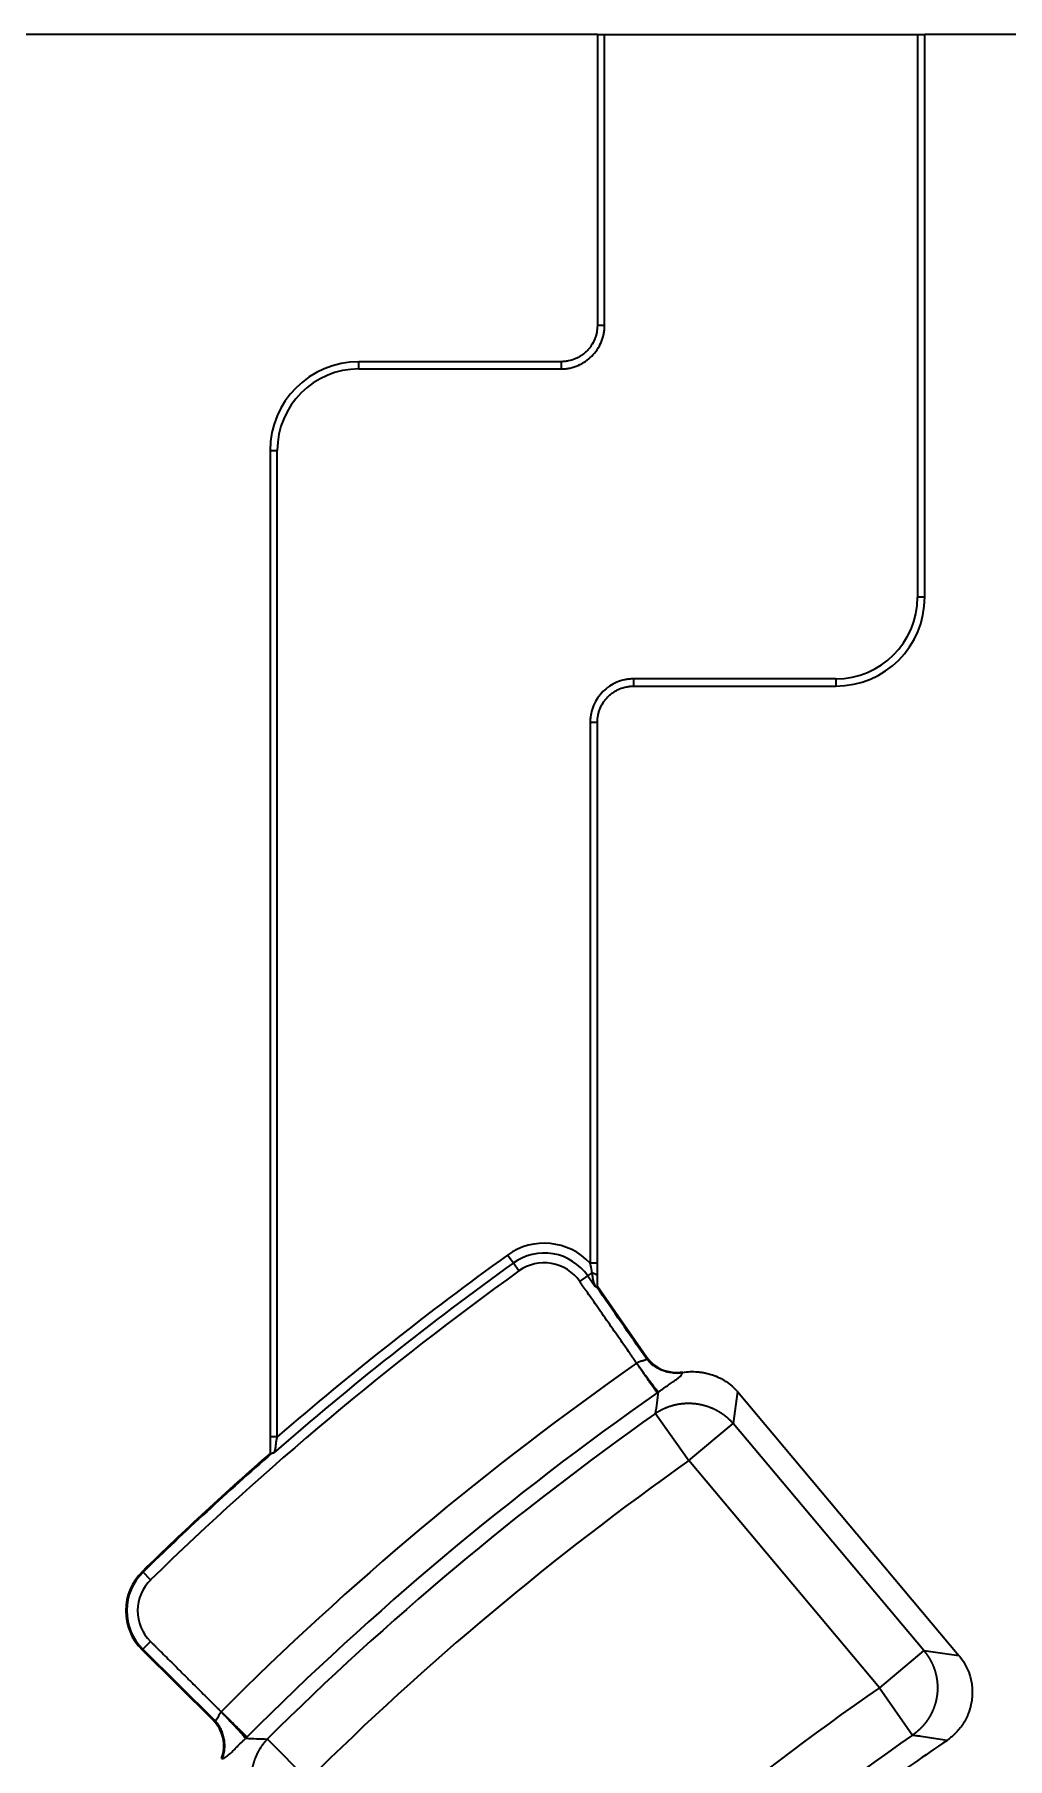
# Model space of a CAD drawing. Header units: millimetres. Extents: x -742 to 742, y -525 to 525.
# Drawn here: x -403.8 to -350.8, y 264.2 to 358.2 of the extents above; entities that cross this region are included whole.
import ezdxf

# ---------------------------------------------------------------- set-up
doc = ezdxf.new("R2010")
doc.units = ezdxf.units.MM
doc.layers.add('粗实线层', color=7, linetype='Continuous', lineweight=35)

msp = doc.modelspace()

# ---------------------------------------------------------------- linework, layer by layer
at = {"layer": '粗实线层'}
for p, q in [((-373.149, 358.193), (-407.468, 358.193)), ((-373.149, 358.193), (-372.752, 358.193)), ((-373.149, 358.193), (-373.149, 342.313)), ((-372.752, 358.193), (-355.699, 358.193)), ((-372.752, 342.313), (-372.752, 358.193)), ((-355.699, 358.193), (-355.302, 358.193)), ((-355.699, 358.193), (-355.699, 327.497)), ((-323.149, 358.193), (-355.302, 358.193)), ((-355.302, 327.497), (-355.302, 358.193)), ((-386.149, 339.947), (-386.149, 340.344)), ((-375.119, 340.344), (-386.149, 340.344)), ((-386.149, 339.947), (-375.119, 339.947)), ((-375.119, 340.344), (-375.119, 339.947)), ((-390.996, 335.497), (-390.599, 335.497)), ((-390.996, 335.497), (-390.996, 281.699)), ((-390.599, 281.699), (-390.599, 335.497)), ((-355.302, 327.497), (-355.699, 327.497)), ((-360.149, 323.047), (-371.179, 323.047)), ((-371.179, 323.047), (-371.179, 322.65)), ((-371.179, 322.65), (-360.149, 322.65)), ((-360.149, 323.047), (-360.149, 322.65)), ((-373.546, 320.68), (-373.546, 291.171)), ((-373.149, 291.171), (-373.149, 320.68)), ((-377.736, 291.184), (-378.048, 291.617)), ((-377.425, 290.751), (-377.736, 291.184)), ((-373.676, 290.484), (-373.438, 290.649)), ((-373.149, 290.509), (-373.149, 291.171)), ((-374.114, 290.18), (-373.676, 290.484)), ((-373.676, 290.484), (-373.276, 289.908)), ((-373.149, 289.92), (-373.149, 290.509)), ((-373.149, 289.92), (-370.479, 286.067)), ((-370.479, 286.067), (-370.493, 285.994)), ((-365.515, 284.173), (-365.745, 282.429)), ((-365.515, 284.173), (-353.44, 269.782)), ((-369.975, 282.978), (-368.159, 280.403)), ((-368.159, 280.403), (-365.745, 282.429)), ((-355.354, 270.045), (-365.745, 282.429)), ((-390.996, 281.699), (-390.996, 280.793)), ((-357.768, 268.019), (-368.159, 280.403)), ((-397.953, 274.365), (-397.915, 274.326)), ((-397.503, 273.903), (-397.915, 274.326)), ((-397.97, 270.085), (-397.932, 270.123)), ((-394.096, 266.249), (-397.97, 270.085)), ((-397.932, 270.123), (-397.516, 270.543)), ((-397.932, 270.123), (-394.022, 266.251)), ((-355.354, 270.045), (-357.768, 268.019)), ((-355.354, 270.045), (-353.44, 269.782)), ((-357.768, 268.019), (-355.975, 265.427)), ((-394.022, 266.251), (-394.096, 266.249)), ((-391.142, 265.217), (-388.921, 262.981))]:
    msp.add_line(p, q, dxfattribs=at)
for centre, radius, start, end in [((-386.149, 335.497), 4.847, 90, 180), ((-386.149, 335.497), 4.45, 90, 180), ((-360.149, 327.497), 4.45, 270, 0), ((-360.149, 327.497), 4.847, 270, 0), ((-274.912, 148.195), 176.655, 125.72028, 130.91046), ((-376.05, 288.838), 3.422, 42.96882, 125.72028), ((-376.05, 288.838), 2.889, 34.728, 125.72028), ((-274.912, 148.195), 175.588, 125.72028, 134.28079), ((-274.912, 148.195), 176.121, 125.72028, 131.13954), ((-376.05, 288.838), 2.355, 34.728, 125.72028), ((-274.912, 148.195), 167.77, 124.94434, 135.05673), ((-274.912, 148.195), 165.8, 124.94811, 135.05296), ((-274.912, 148.195), 164.936, 125.19562, 134.80546), ((-274.912, 148.195), 176.233, 131.20072, 134.28079), ((-274.912, 148.195), 176.179, 131.17206, 134.28079), ((-274.912, 148.195), 161.784, 125.19562, 134.80546), ((-395.858, 272.217), 3, 134.28079, 225.27308), ((-395.858, 272.217), 2.946, 134.28079, 225.27308), ((-395.858, 272.217), 2.355, 134.28079, 225.27308), ((-274.912, 148.195), 145.681, 124.66309, 135.33811), ((-274.912, 148.195), 142.53, 124.66309, 135.33811), ((-274.912, 148.195), 141.233, 124.09782, 125.89541)]:
    msp.add_arc(centre, radius, start, end, dxfattribs=at)
for centre, major_axis, ratio, start_param, end_param in [((-368.843, 287.272), (-0.407, -2.018), 0.971364, 5.53197, 6.658536), ((-395.567, 264.848), (2.058, 0.05), 0.971365, 5.90783, 7.034396)]:
    msp.add_ellipse(centre, major_axis=major_axis, ratio=ratio, start_param=start_param, end_param=end_param, dxfattribs=at)
for points, knots in [([(-375.119, 339.947), (-375.078, 339.948), (-374.996, 339.951), (-374.836, 339.964), (-374.563, 340.008), (-374.194, 340.125), (-373.794, 340.343), (-373.441, 340.636), (-373.148, 340.989), (-372.929, 341.389), (-372.813, 341.758), (-372.769, 342.031), (-372.756, 342.191), (-372.753, 342.272), (-372.752, 342.313)], [0, 0, 0, 0, 0.115882, 0.231763, 0.463527, 0.927054, 1.39058, 1.854107, 2.317634, 2.781161, 3.244688, 3.476451, 3.592333, 3.708215, 3.708215, 3.708215, 3.708215]), ([(-373.149, 342.313), (-373.15, 342.184), (-373.163, 342.056), (-373.2, 341.867), (-373.215, 341.805), (-373.244, 341.712), (-373.254, 341.682), (-373.276, 341.621), (-373.287, 341.59), (-373.349, 341.441), (-373.41, 341.329), (-373.517, 341.169), (-373.556, 341.117), (-373.618, 341.042), (-373.639, 341.018), (-373.682, 340.97), (-373.705, 340.947), (-373.773, 340.878), (-373.868, 340.792), (-373.971, 340.715), (-374.051, 340.661), (-374.078, 340.643), (-374.134, 340.61), (-374.162, 340.594), (-374.247, 340.548), (-374.305, 340.52), (-374.482, 340.446), (-374.605, 340.409), (-374.796, 340.37), (-374.86, 340.361), (-374.989, 340.348), (-375.054, 340.344), (-375.119, 340.344)], [0, 0, 0, 0, 0.386339, 0.386339, 0.579509, 0.579509, 0.676093, 0.676093, 0.772678, 0.772678, 1.159017, 1.159017, 1.352187, 1.352187, 1.448772, 1.448772, 1.545357, 1.545357, 1.738526, 1.931696, 1.931696, 2.02828, 2.02828, 2.124865, 2.124865, 2.318035, 2.318035, 2.704374, 2.704374, 2.897544, 2.897544, 3.090713, 3.090713, 3.090713, 3.090713]), ([(-372.752, 342.313), (-372.788, 342.313), (-372.86, 342.313), (-373, 342.313), (-373.095, 342.313), (-373.149, 342.313)], [0, 0, 0, 0, 0.0992157, 0.1984313, 0.3968627, 0.3968627, 0.3968627, 0.3968627]), ([(-371.179, 323.047), (-371.22, 323.046), (-371.302, 323.043), (-371.462, 323.029), (-371.735, 322.986), (-372.104, 322.869), (-372.504, 322.65), (-372.857, 322.358), (-373.15, 322.005), (-373.368, 321.605), (-373.485, 321.236), (-373.528, 320.963), (-373.542, 320.803), (-373.545, 320.721), (-373.546, 320.68)], [0, 0, 0, 0, 0.115882, 0.231763, 0.463527, 0.927054, 1.39058, 1.854107, 2.317634, 2.781161, 3.244688, 3.476451, 3.592333, 3.708215, 3.708215, 3.708215, 3.708215]), ([(-373.149, 320.68), (-373.148, 320.81), (-373.135, 320.938), (-373.098, 321.126), (-373.082, 321.189), (-373.054, 321.281), (-373.044, 321.312), (-373.022, 321.373), (-373.011, 321.403), (-372.949, 321.552), (-372.888, 321.665), (-372.781, 321.825), (-372.742, 321.876), (-372.68, 321.951), (-372.659, 321.976), (-372.615, 322.024), (-372.593, 322.047), (-372.525, 322.115), (-372.43, 322.202), (-372.327, 322.279), (-372.247, 322.333), (-372.22, 322.35), (-372.164, 322.384), (-372.136, 322.4), (-372.051, 322.446), (-371.993, 322.474), (-371.816, 322.548), (-371.693, 322.585), (-371.502, 322.623), (-371.438, 322.633), (-371.309, 322.646), (-371.244, 322.65), (-371.179, 322.65)], [0, 0, 0, 0, 0.386339, 0.386339, 0.579509, 0.579509, 0.676094, 0.676094, 0.772679, 0.772679, 1.159018, 1.159018, 1.352188, 1.352188, 1.448773, 1.448773, 1.545357, 1.545357, 1.738527, 1.931697, 1.931697, 2.028282, 2.028282, 2.124866, 2.124866, 2.318036, 2.318036, 2.704375, 2.704375, 2.897545, 2.897545, 3.090715, 3.090715, 3.090715, 3.090715]), ([(-373.546, 320.68), (-373.51, 320.68), (-373.437, 320.68), (-373.298, 320.68), (-373.203, 320.68), (-373.149, 320.68)], [0, 0, 0, 0, 0.0992157, 0.1984313, 0.3968627, 0.3968627, 0.3968627, 0.3968627]), ([(-373.438, 290.649), (-373.439, 290.656), (-373.441, 290.669), (-373.443, 290.69), (-373.446, 290.711), (-373.449, 290.731), (-373.452, 290.751), (-373.455, 290.771), (-373.458, 290.791), (-373.461, 290.811), (-373.464, 290.83), (-373.468, 290.849), (-373.471, 290.868), (-373.475, 290.887), (-373.478, 290.906), (-373.482, 290.924), (-373.486, 290.942), (-373.489, 290.96), (-373.493, 290.978), (-373.497, 290.995), (-373.501, 291.012), (-373.506, 291.029), (-373.51, 291.046), (-373.514, 291.062), (-373.518, 291.079), (-373.523, 291.095), (-373.527, 291.11), (-373.532, 291.126), (-373.536, 291.141), (-373.541, 291.156), (-373.544, 291.166), (-373.546, 291.171)], [0, 0, 0, 0, 0.0213328, 0.0424688, 0.0634068, 0.0841456, 0.1046839, 0.1250204, 0.1451538, 0.1650828, 0.1848061, 0.2043224, 0.2236303, 0.2427285, 0.2616157, 0.2802906, 0.2987519, 0.3169981, 0.3350281, 0.3528405, 0.370434, 0.3878074, 0.4049594, 0.4218886, 0.438594, 0.4550742, 0.4713282, 0.4873546, 0.5031523, 0.5187203, 0.5340573, 0.5340573, 0.5340573, 0.5340573]), ([(-373.149, 291.171), (-373.162, 291.171), (-373.191, 291.171), (-373.251, 291.171), (-373.332, 291.171), (-373.437, 291.171), (-373.51, 291.171), (-373.546, 291.171)], [0, 0, 0, 0, 0.0496078, 0.0992157, 0.1984313, 0.297647, 0.3968626, 0.3968626, 0.3968626, 0.3968626]), ([(-373.149, 290.509), (-373.157, 290.515), (-373.175, 290.528), (-373.216, 290.553), (-373.273, 290.583), (-373.352, 290.618), (-373.409, 290.639), (-373.438, 290.649)], [0, 0, 0, 0, 0.0402834, 0.0805668, 0.1611337, 0.2417005, 0.3222673, 0.3222673, 0.3222673, 0.3222673]), ([(-373.438, 290.649), (-373.436, 290.616), (-373.432, 290.55), (-373.419, 290.422), (-373.395, 290.266), (-373.347, 290.084), (-373.302, 289.966), (-373.276, 289.908)], [0, 0, 0, 0, 0.0953122, 0.1906243, 0.3812486, 0.5718729, 0.7624973, 0.7624973, 0.7624973, 0.7624973]), ([(-373.276, 289.908), (-373.258, 289.906), (-373.241, 289.901), (-373.217, 289.894), (-373.21, 289.892), (-373.197, 289.887), (-373.191, 289.886), (-373.186, 289.885)], [0, 0, 0, 0, 0.04660224, 0.04660224, 0.06990336, 0.06990336, 0.09320447, 0.09320447, 0.09320447, 0.09320447]), ([(-373.186, 289.885), (-373.185, 289.884), (-373.183, 289.882), (-373.18, 289.88), (-373.177, 289.878), (-373.175, 289.876), (-373.172, 289.875), (-373.17, 289.873), (-373.168, 289.872), (-373.166, 289.872), (-373.165, 289.871), (-373.163, 289.87), (-373.162, 289.87), (-373.16, 289.87), (-373.159, 289.87), (-373.158, 289.871), (-373.158, 289.871), (-373.157, 289.872), (-373.156, 289.872), (-373.156, 289.873), (-373.155, 289.874), (-373.155, 289.875), (-373.154, 289.877), (-373.154, 289.88), (-373.153, 289.883), (-373.152, 289.886), (-373.152, 289.889), (-373.152, 289.892), (-373.151, 289.895), (-373.151, 289.898), (-373.151, 289.901), (-373.151, 289.904), (-373.15, 289.906), (-373.15, 289.909), (-373.15, 289.911), (-373.15, 289.913), (-373.15, 289.915), (-373.149, 289.917), (-373.149, 289.918), (-373.149, 289.919), (-373.149, 289.92)], [0, 0, 0, 0, 0.00225042, 0.00445281, 0.00660909, 0.0087212, 0.01079103, 0.01282046, 0.01481133, 0.01676541, 0.01868441, 0.02056982, 0.02242294, 0.02424485, 0.0260365, 0.02779869, 0.02953212, 0.03123738, 0.03291499, 0.03456541, 0.03618907, 0.03778635, 0.03935764, 0.04304464, 0.0465997, 0.05002023, 0.05330347, 0.05644664, 0.05944749, 0.06230433, 0.06501592, 0.0675815, 0.07000099, 0.07227468, 0.07440298, 0.07638638, 0.07822545, 0.07992085, 0.08147329, 0.08288354, 0.08288354, 0.08288354, 0.08288354]), ([(-370.493, 285.994), (-370.489, 285.984), (-370.484, 285.964), (-370.485, 285.931), (-370.507, 285.902), (-370.556, 285.875), (-370.626, 285.854), (-370.709, 285.834), (-370.802, 285.809), (-370.888, 285.779), (-370.957, 285.747), (-370.99, 285.728), (-371.007, 285.717)], [0, 0, 0, 0, 0.0395674, 0.0791348, 0.1582697, 0.2374045, 0.3165393, 0.3956742, 0.474809, 0.5539438, 0.5935112, 0.6330683, 0.6330683, 0.6330683, 0.6330683]), ([(-368.512, 285.2), (-368.604, 285.184), (-368.698, 285.175), (-368.885, 285.171), (-369.167, 285.185), (-369.441, 285.255), (-369.962, 285.464), (-370.272, 285.694), (-370.493, 285.994)], [0, 0, 0, 0, 0.27982, 0.27982, 0.559641, 1.119281, 1.119281, 2.238562, 2.238562, 2.238562, 2.238562]), ([(-371.007, 285.717), (-371.003, 285.711), (-370.994, 285.698), (-370.982, 285.679), (-370.969, 285.66), (-370.956, 285.641), (-370.944, 285.623), (-370.931, 285.604), (-370.919, 285.585), (-370.906, 285.566), (-370.894, 285.547), (-370.881, 285.529), (-370.869, 285.51), (-370.856, 285.492), (-370.844, 285.473), (-370.831, 285.455), (-370.819, 285.436), (-370.807, 285.418), (-370.794, 285.4), (-370.782, 285.382), (-370.77, 285.364), (-370.758, 285.346), (-370.746, 285.328), (-370.734, 285.31), (-370.722, 285.293), (-370.71, 285.275), (-370.698, 285.258), (-370.686, 285.24), (-370.674, 285.223), (-370.662, 285.206), (-370.651, 285.189), (-370.639, 285.172), (-370.617, 285.14), (-370.574, 285.078), (-370.501, 284.973), (-370.4, 284.829), (-370.32, 284.715), (-370.268, 284.641), (-370.247, 284.611), (-370.227, 284.583), (-370.208, 284.555), (-370.188, 284.528), (-370.17, 284.501), (-370.152, 284.475), (-370.134, 284.45), (-370.117, 284.426), (-370.1, 284.402), (-370.084, 284.379), (-370.069, 284.357), (-370.054, 284.336), (-370.04, 284.316), (-370.026, 284.296), (-370.013, 284.278), (-370.001, 284.26), (-369.989, 284.243), (-369.977, 284.226), (-369.967, 284.211), (-369.956, 284.197), (-369.947, 284.183), (-369.938, 284.17), (-369.93, 284.158), (-369.922, 284.147), (-369.915, 284.136), (-369.908, 284.127), (-369.902, 284.118), (-369.897, 284.11), (-369.892, 284.103), (-369.889, 284.099), (-369.888, 284.096)], [0, 0, 0, 0, 0.016071, 0.032134, 0.048187, 0.064229, 0.080258, 0.096274, 0.112273, 0.128255, 0.144219, 0.160162, 0.176084, 0.191983, 0.207857, 0.223705, 0.239526, 0.255318, 0.271079, 0.286808, 0.302504, 0.318166, 0.333791, 0.349379, 0.364928, 0.380437, 0.395904, 0.411328, 0.426708, 0.442043, 0.45733, 0.47257, 0.48776, 0.54437, 0.643078, 0.784789, 0.969892, 1.0035, 1.037104, 1.070692, 1.104256, 1.137786, 1.171273, 1.204708, 1.238081, 1.271383, 1.304605, 1.337738, 1.370774, 1.403703, 1.436518, 1.469211, 1.501772, 1.534195, 1.566471, 1.598594, 1.630556, 1.66235, 1.69397, 1.725409, 1.756661, 1.787719, 1.81858, 1.849235, 1.879682, 1.909915, 1.939929, 1.969719, 1.969719, 1.969719, 1.969719]), ([(-369.81, 284.151), (-369.826, 284.163), (-369.846, 284.182), (-369.899, 284.237), (-369.93, 284.273), (-370.005, 284.362), (-370.047, 284.414), (-370.142, 284.535), (-370.195, 284.603), (-370.307, 284.752), (-370.367, 284.832), (-370.491, 285), (-370.555, 285.088), (-370.685, 285.268), (-370.751, 285.359), (-370.881, 285.54), (-370.945, 285.63), (-371.007, 285.717)], [0, 0, 0, 0, 0.246642, 0.246642, 0.493284, 0.493284, 0.739927, 0.739927, 0.986569, 0.986569, 1.233211, 1.233211, 1.479853, 1.479853, 1.726496, 1.726496, 1.973138, 1.973138, 1.973138, 1.973138]), ([(-369.81, 284.15), (-369.76, 284.187), (-369.662, 284.259), (-369.477, 284.391), (-369.271, 284.535), (-369.056, 284.684), (-368.873, 284.812), (-368.728, 284.922), (-368.618, 285.02), (-368.556, 285.096), (-368.524, 285.155), (-368.515, 285.185), (-368.512, 285.2)], [0, 0, 0, 0, 0.105408, 0.210815, 0.42163, 0.632445, 0.84326, 1.054076, 1.264891, 1.475706, 1.581113, 1.686521, 1.686521, 1.686521, 1.686521]), ([(-368.498, 285.218), (-368.361, 285.24), (-368.224, 285.253), (-367.95, 285.263), (-367.813, 285.259), (-367.608, 285.242), (-367.54, 285.234), (-367.438, 285.218), (-367.404, 285.213), (-367.335, 285.201), (-367.301, 285.194), (-367.132, 285.159), (-367, 285.122), (-366.741, 285.034), (-366.615, 284.982), (-366.429, 284.892), (-366.368, 284.86), (-366.278, 284.808), (-366.248, 284.79), (-366.189, 284.754), (-366.16, 284.736), (-366.016, 284.641), (-365.908, 284.557), (-365.702, 284.376), (-365.605, 284.279), (-365.515, 284.173)], [0, 0, 0, 0, 0.412342, 0.412342, 0.824684, 0.824684, 1.030855, 1.030855, 1.13394, 1.13394, 1.237025, 1.237025, 1.649367, 1.649367, 2.061709, 2.061709, 2.26788, 2.26788, 2.370965, 2.370965, 2.474051, 2.474051, 2.886393, 2.886393, 3.298735, 3.298735, 3.298735, 3.298735]), ([(-365.745, 282.429), (-365.751, 282.436), (-365.764, 282.451), (-365.784, 282.472), (-365.804, 282.493), (-365.824, 282.514), (-365.844, 282.535), (-365.864, 282.556), (-365.885, 282.577), (-365.906, 282.597), (-365.927, 282.617), (-365.948, 282.637), (-365.969, 282.657), (-365.99, 282.677), (-366.012, 282.696), (-366.034, 282.715), (-366.056, 282.734), (-366.078, 282.753), (-366.1, 282.772), (-366.122, 282.79), (-366.145, 282.808), (-366.168, 282.826), (-366.191, 282.844), (-366.214, 282.861), (-366.237, 282.879), (-366.26, 282.896), (-366.284, 282.913), (-366.307, 282.929), (-366.331, 282.946), (-366.355, 282.962), (-366.379, 282.978), (-366.403, 282.994), (-366.428, 283.01), (-366.452, 283.025), (-366.477, 283.04), (-366.501, 283.055), (-366.526, 283.07), (-366.551, 283.084), (-366.576, 283.099), (-366.602, 283.113), (-366.627, 283.126), (-366.652, 283.14), (-366.678, 283.153), (-366.704, 283.166), (-366.73, 283.179), (-366.755, 283.192), (-366.781, 283.204), (-366.808, 283.217), (-366.834, 283.229), (-366.86, 283.24), (-366.887, 283.252), (-366.913, 283.263), (-366.94, 283.274), (-366.966, 283.285), (-366.993, 283.296), (-367.02, 283.306), (-367.047, 283.316), (-367.074, 283.326), (-367.101, 283.335), (-367.129, 283.345), (-367.156, 283.354), (-367.183, 283.363), (-367.211, 283.371), (-367.238, 283.38), (-367.266, 283.388), (-367.293, 283.396), (-367.321, 283.404), (-367.349, 283.411), (-367.377, 283.418), (-367.405, 283.425), (-367.433, 283.432), (-367.461, 283.438), (-367.489, 283.444), (-367.517, 283.45), (-367.545, 283.456), (-367.573, 283.461), (-367.602, 283.467), (-367.63, 283.472), (-367.658, 283.476), (-367.687, 283.481), (-367.715, 283.485), (-367.744, 283.489), (-367.772, 283.493), (-367.801, 283.496), (-367.829, 283.499), (-367.858, 283.502), (-367.887, 283.505), (-367.915, 283.507), (-367.944, 283.51), (-367.973, 283.512), (-368.001, 283.513), (-368.03, 283.515), (-368.059, 283.516), (-368.088, 283.517), (-368.116, 283.517), (-368.145, 283.518), (-368.174, 283.518), (-368.203, 283.518), (-368.231, 283.518), (-368.26, 283.517), (-368.289, 283.516), (-368.318, 283.515), (-368.346, 283.514), (-368.375, 283.512), (-368.404, 283.51), (-368.433, 283.508), (-368.461, 283.506), (-368.49, 283.503), (-368.519, 283.501), (-368.547, 283.497), (-368.576, 283.494), (-368.604, 283.49), (-368.633, 283.487), (-368.662, 283.482), (-368.69, 283.478), (-368.718, 283.474), (-368.747, 283.469), (-368.775, 283.464), (-368.804, 283.458), (-368.832, 283.453), (-368.86, 283.447), (-368.888, 283.441), (-368.916, 283.434), (-368.945, 283.428), (-368.973, 283.421), (-369.001, 283.413), (-369.028, 283.406), (-369.056, 283.398), (-369.084, 283.391), (-369.112, 283.382), (-369.14, 283.374), (-369.167, 283.365), (-369.195, 283.357), (-369.222, 283.348), (-369.249, 283.338), (-369.277, 283.329), (-369.304, 283.319), (-369.331, 283.309), (-369.358, 283.298), (-369.385, 283.288), (-369.412, 283.277), (-369.439, 283.266), (-369.465, 283.254), (-369.492, 283.243), (-369.518, 283.231), (-369.545, 283.219), (-369.571, 283.207), (-369.597, 283.194), (-369.623, 283.182), (-369.649, 283.169), (-369.675, 283.155), (-369.701, 283.142), (-369.726, 283.128), (-369.752, 283.114), (-369.777, 283.1), (-369.802, 283.086), (-369.828, 283.071), (-369.853, 283.056), (-369.877, 283.041), (-369.902, 283.026), (-369.927, 283.01), (-369.951, 282.994), (-369.967, 282.984), (-369.975, 282.978)], [0, 0, 0, 0, 0.029345, 0.058673, 0.087986, 0.117282, 0.146563, 0.175828, 0.205077, 0.234311, 0.26353, 0.292733, 0.321922, 0.351096, 0.380256, 0.409401, 0.438531, 0.467648, 0.496751, 0.52584, 0.554915, 0.583977, 0.613026, 0.642062, 0.671085, 0.700095, 0.729093, 0.758078, 0.787052, 0.816013, 0.844963, 0.873901, 0.902828, 0.931744, 0.960648, 0.989542, 1.018426, 1.047299, 1.076162, 1.105015, 1.133859, 1.162693, 1.191518, 1.220333, 1.24914, 1.277938, 1.306728, 1.335509, 1.364283, 1.393049, 1.421807, 1.450558, 1.479301, 1.508038, 1.536769, 1.565492, 1.59421, 1.622921, 1.651627, 1.680328, 1.709023, 1.737713, 1.766398, 1.795078, 1.823754, 1.852426, 1.881095, 1.909759, 1.93842, 1.967078, 1.995733, 2.024385, 2.053034, 2.081682, 2.110327, 2.138971, 2.167613, 2.196253, 2.224893, 2.253532, 2.28217, 2.310808, 2.339446, 2.368084, 2.396722, 2.425361, 2.454, 2.482641, 2.511283, 2.539927, 2.568572, 2.597219, 2.625869, 2.654521, 2.683176, 2.711834, 2.740495, 2.769159, 2.797827, 2.826499, 2.855176, 2.883856, 2.912541, 2.941231, 2.969926, 2.998626, 3.027332, 3.056044, 3.084762, 3.113485, 3.142215, 3.170952, 3.199696, 3.228447, 3.257205, 3.285971, 3.314744, 3.343526, 3.372316, 3.401114, 3.429921, 3.458736, 3.487561, 3.516395, 3.545238, 3.574092, 3.602955, 3.631828, 3.660711, 3.689605, 3.71851, 3.747426, 3.776353, 3.805291, 3.834241, 3.863202, 3.892176, 3.921161, 3.950159, 3.979169, 4.008192, 4.037228, 4.066277, 4.095339, 4.124414, 4.153503, 4.182606, 4.211722, 4.240853, 4.269998, 4.299158, 4.328332, 4.35752, 4.386724, 4.415943, 4.445177, 4.474426, 4.503691, 4.532972, 4.562268, 4.591581, 4.620909, 4.650254, 4.650254, 4.650254, 4.650254]), ([(-390.599, 281.699), (-390.608, 281.699), (-390.626, 281.699), (-390.663, 281.699), (-390.726, 281.699), (-390.812, 281.699), (-390.893, 281.699), (-390.954, 281.699), (-390.982, 281.699), (-390.996, 281.699)], [0, 0, 0, 0, 0.0248039, 0.0496078, 0.0992157, 0.1984314, 0.297647, 0.3472549, 0.3968627, 0.3968627, 0.3968627, 0.3968627]), ([(-390.781, 280.834), (-390.776, 280.841), (-390.768, 280.856), (-390.752, 280.887), (-390.735, 280.927), (-390.718, 280.976), (-390.699, 281.043), (-390.682, 281.13), (-390.67, 281.239), (-390.661, 281.351), (-390.649, 281.446), (-390.638, 281.523), (-390.628, 281.582), (-390.617, 281.63), (-390.609, 281.665), (-390.603, 281.684), (-390.6, 281.694), (-390.599, 281.699)], [0, 0, 0, 0, 0.027809, 0.055618, 0.111236, 0.166854, 0.222472, 0.333708, 0.444944, 0.55618, 0.667416, 0.723034, 0.7786519, 0.8342699, 0.8620789, 0.8759834, 0.8898879, 0.8898879, 0.8898879, 0.8898879]), ([(-390.996, 280.793), (-390.99, 280.792), (-390.984, 280.792), (-390.971, 280.791), (-390.964, 280.791), (-390.948, 280.793), (-390.939, 280.795), (-390.924, 280.799), (-390.918, 280.801), (-390.907, 280.806), (-390.901, 280.808), (-390.894, 280.811)], [0, 0, 0, 0, 0.0263281, 0.0263281, 0.0526561, 0.0526561, 0.0789842, 0.0789842, 0.0921482, 0.0921482, 0.1053123, 0.1053123, 0.1053123, 0.1053123]), ([(-390.894, 280.811), (-390.886, 280.813), (-390.878, 280.815), (-390.861, 280.82), (-390.852, 280.823), (-390.833, 280.828), (-390.823, 280.83), (-390.802, 280.833), (-390.792, 280.834), (-390.781, 280.834)], [0, 0, 0, 0, 0.0289544, 0.0289544, 0.0579088, 0.0579088, 0.0868632, 0.0868632, 0.1158176, 0.1158176, 0.1158176, 0.1158176]), ([(-355.354, 270.045), (-355.347, 270.037), (-355.335, 270.022), (-355.317, 270), (-355.299, 269.977), (-355.281, 269.955), (-355.263, 269.932), (-355.246, 269.909), (-355.228, 269.886), (-355.211, 269.862), (-355.194, 269.839), (-355.178, 269.815), (-355.161, 269.792), (-355.145, 269.768), (-355.129, 269.744), (-355.114, 269.72), (-355.098, 269.695), (-355.083, 269.671), (-355.068, 269.646), (-355.053, 269.622), (-355.038, 269.597), (-355.024, 269.572), (-355.01, 269.547), (-354.996, 269.522), (-354.982, 269.497), (-354.969, 269.471), (-354.955, 269.446), (-354.942, 269.42), (-354.93, 269.395), (-354.917, 269.369), (-354.905, 269.343), (-354.893, 269.317), (-354.881, 269.291), (-354.869, 269.265), (-354.858, 269.238), (-354.847, 269.212), (-354.836, 269.186), (-354.825, 269.159), (-354.815, 269.132), (-354.805, 269.106), (-354.795, 269.079), (-354.785, 269.052), (-354.776, 269.025), (-354.767, 268.998), (-354.758, 268.971), (-354.749, 268.944), (-354.741, 268.917), (-354.733, 268.889), (-354.725, 268.862), (-354.717, 268.834), (-354.71, 268.807), (-354.703, 268.779), (-354.696, 268.752), (-354.689, 268.724), (-354.683, 268.696), (-354.677, 268.668), (-354.671, 268.641), (-354.665, 268.613), (-354.66, 268.585), (-354.655, 268.557), (-354.65, 268.529), (-354.645, 268.501), (-354.641, 268.473), (-354.637, 268.445), (-354.633, 268.416), (-354.63, 268.388), (-354.626, 268.36), (-354.623, 268.332), (-354.62, 268.304), (-354.618, 268.275), (-354.616, 268.247), (-354.614, 268.219), (-354.612, 268.19), (-354.61, 268.162), (-354.609, 268.134), (-354.608, 268.105), (-354.607, 268.077), (-354.607, 268.049), (-354.607, 268.02), (-354.607, 267.992), (-354.607, 267.964), (-354.608, 267.935), (-354.608, 267.907), (-354.609, 267.879), (-354.611, 267.85), (-354.612, 267.822), (-354.614, 267.794), (-354.616, 267.766), (-354.619, 267.737), (-354.621, 267.709), (-354.624, 267.681), (-354.627, 267.653), (-354.631, 267.625), (-354.634, 267.597), (-354.638, 267.569), (-354.642, 267.541), (-354.647, 267.513), (-354.652, 267.485), (-354.657, 267.457), (-354.662, 267.429), (-354.667, 267.401), (-354.673, 267.373), (-354.679, 267.346), (-354.685, 267.318), (-354.692, 267.29), (-354.698, 267.263), (-354.705, 267.235), (-354.712, 267.208), (-354.72, 267.181), (-354.728, 267.153), (-354.736, 267.126), (-354.744, 267.099), (-354.752, 267.072), (-354.761, 267.045), (-354.77, 267.018), (-354.779, 266.991), (-354.789, 266.965), (-354.798, 266.938), (-354.808, 266.911), (-354.818, 266.885), (-354.829, 266.858), (-354.839, 266.832), (-354.85, 266.806), (-354.861, 266.78), (-354.873, 266.754), (-354.884, 266.728), (-354.896, 266.702), (-354.908, 266.676), (-354.921, 266.651), (-354.933, 266.625), (-354.946, 266.6), (-354.959, 266.574), (-354.972, 266.549), (-354.986, 266.524), (-354.999, 266.499), (-355.013, 266.474), (-355.027, 266.45), (-355.042, 266.425), (-355.056, 266.401), (-355.071, 266.376), (-355.086, 266.352), (-355.102, 266.328), (-355.117, 266.304), (-355.133, 266.28), (-355.149, 266.257), (-355.165, 266.233), (-355.182, 266.21), (-355.198, 266.187), (-355.215, 266.164), (-355.232, 266.141), (-355.249, 266.118), (-355.267, 266.095), (-355.284, 266.073), (-355.302, 266.051), (-355.32, 266.028), (-355.339, 266.006), (-355.357, 265.985), (-355.376, 265.963), (-355.395, 265.941), (-355.414, 265.92), (-355.433, 265.899), (-355.453, 265.878), (-355.472, 265.857), (-355.492, 265.836), (-355.512, 265.816), (-355.533, 265.795), (-355.553, 265.775), (-355.574, 265.755), (-355.595, 265.735), (-355.616, 265.716), (-355.637, 265.696), (-355.658, 265.677), (-355.68, 265.658), (-355.701, 265.639), (-355.723, 265.62), (-355.745, 265.602), (-355.768, 265.583), (-355.79, 265.565), (-355.813, 265.547), (-355.835, 265.529), (-355.858, 265.512), (-355.881, 265.494), (-355.905, 265.477), (-355.928, 265.46), (-355.952, 265.443), (-355.967, 265.432), (-355.975, 265.427)], [0, 0, 0, 0, 0.028945, 0.05788, 0.086805, 0.115719, 0.144624, 0.173518, 0.202402, 0.231276, 0.26014, 0.288994, 0.317838, 0.346671, 0.375494, 0.404307, 0.43311, 0.461903, 0.490685, 0.519457, 0.548219, 0.576971, 0.605712, 0.634443, 0.663164, 0.691874, 0.720575, 0.749265, 0.777945, 0.806615, 0.835275, 0.863925, 0.892565, 0.921195, 0.949815, 0.978426, 1.007027, 1.035618, 1.0642, 1.092773, 1.121337, 1.149892, 1.178438, 1.206975, 1.235504, 1.264025, 1.292537, 1.321042, 1.349539, 1.378029, 1.406512, 1.434988, 1.463457, 1.49192, 1.520376, 1.548826, 1.577271, 1.605709, 1.634142, 1.662569, 1.690992, 1.719409, 1.74782, 1.776228, 1.80463, 1.833028, 1.861421, 1.88981, 1.918194, 1.946575, 1.974952, 2.003324, 2.031693, 2.060059, 2.088421, 2.116779, 2.145135, 2.173487, 2.201836, 2.230183, 2.258526, 2.286868, 2.315207, 2.343543, 2.371878, 2.400211, 2.428541, 2.456871, 2.485199, 2.513526, 2.541852, 2.570177, 2.598502, 2.626826, 2.65515, 2.683475, 2.7118, 2.740126, 2.768452, 2.79678, 2.825109, 2.853439, 2.881771, 2.910104, 2.93844, 2.966777, 2.995117, 3.02346, 3.051805, 3.080152, 3.108502, 3.136856, 3.165212, 3.193571, 3.221934, 3.2503, 3.27867, 3.307044, 3.335421, 3.363802, 3.392187, 3.420576, 3.44897, 3.477368, 3.50577, 3.534177, 3.562589, 3.591005, 3.619427, 3.647854, 3.676286, 3.704724, 3.733168, 3.761617, 3.790072, 3.818534, 3.847002, 3.875477, 3.903958, 3.932446, 3.960942, 3.989445, 4.017956, 4.046475, 4.075002, 4.103537, 4.132081, 4.160633, 4.189194, 4.217764, 4.246343, 4.274931, 4.303529, 4.332135, 4.360751, 4.389377, 4.418012, 4.446657, 4.475311, 4.503975, 4.532649, 4.561333, 4.590026, 4.61873, 4.647443, 4.676166, 4.704898, 4.733641, 4.762393, 4.791156, 4.819928, 4.84871, 4.877501, 4.906303, 4.935114, 4.963935, 4.992766, 5.021606, 5.050457, 5.079316, 5.108186, 5.137065, 5.165954, 5.194852, 5.22376, 5.252678, 5.252678, 5.252678, 5.252678]), ([(-354.063, 254.968), (-352.02, 256.482), (-349.94, 257.932), (-345.708, 260.708), (-341.404, 263.359), (-336.955, 265.76), (-332.434, 268.036), (-330.138, 269.111), (-327.805, 270.122)], [0, 0, 0, 0, 7.595783, 7.595783, 15.191567, 22.78735, 22.78735, 30.383133, 30.383133, 30.383133, 30.383133]), ([(-353.44, 269.782), (-353.37, 269.697), (-353.304, 269.609), (-353.181, 269.428), (-353.124, 269.334), (-353.021, 269.141), (-352.974, 269.042), (-352.922, 268.914), (-352.912, 268.888), (-352.893, 268.837), (-352.865, 268.759), (-352.84, 268.68), (-352.795, 268.522), (-352.771, 268.415), (-352.735, 268.2), (-352.723, 268.091), (-352.715, 267.954), (-352.713, 267.926), (-352.712, 267.871), (-352.711, 267.843), (-352.71, 267.76), (-352.711, 267.705), (-352.718, 267.541), (-352.728, 267.431), (-352.759, 267.215), (-352.78, 267.107), (-352.818, 266.947), (-352.833, 266.894), (-352.864, 266.787), (-352.881, 266.735), (-352.936, 266.579), (-352.978, 266.478), (-353.072, 266.282), (-353.124, 266.186), (-353.21, 266.046), (-353.255, 265.978), (-353.303, 265.911), (-353.336, 265.866), (-353.353, 265.844), (-353.438, 265.735), (-353.51, 265.652), (-353.662, 265.494), (-353.742, 265.419), (-353.909, 265.277), (-353.997, 265.21), (-354.088, 265.147)], [0, 0, 0, 0, 0.329256, 0.329256, 0.658511, 0.658511, 0.987767, 0.987767, 1.070081, 1.070081, 1.152395, 1.317023, 1.317023, 1.646279, 1.646279, 1.975534, 1.975534, 2.057848, 2.057848, 2.140162, 2.140162, 2.30479, 2.30479, 2.634046, 2.634046, 2.963302, 2.963302, 3.127929, 3.127929, 3.292557, 3.292557, 3.621813, 3.621813, 3.951069, 3.951069, 4.115697, 4.198011, 4.198011, 4.280325, 4.280325, 4.60958, 4.60958, 4.938836, 4.938836, 5.268092, 5.268092, 5.268092, 5.268092]), ([(-393.66, 266.709), (-393.673, 266.694), (-393.698, 266.665), (-393.742, 266.602), (-393.787, 266.523), (-393.828, 266.437), (-393.873, 266.332), (-393.917, 266.256), (-393.962, 266.232), (-393.994, 266.237), (-394.013, 266.245), (-394.022, 266.251)], [0, 0, 0, 0, 0.0394751, 0.0789499, 0.1578995, 0.2368491, 0.3157987, 0.4736979, 0.5526475, 0.5921223, 0.6315971, 0.6315971, 0.6315971, 0.6315971]), ([(-393.584, 264.161), (-393.552, 264.25), (-393.527, 264.34), (-393.489, 264.524), (-393.476, 264.617), (-393.464, 264.804), (-393.464, 264.898), (-393.477, 265.086), (-393.49, 265.179), (-393.528, 265.363), (-393.554, 265.453), (-393.617, 265.63), (-393.655, 265.716), (-393.741, 265.881), (-393.79, 265.961), (-393.899, 266.112), (-393.958, 266.184), (-394.022, 266.251)], [0, 0, 0, 0, 0.280741, 0.280741, 0.561481, 0.561481, 0.842222, 0.842222, 1.122963, 1.122963, 1.403703, 1.403703, 1.684444, 1.684444, 1.965185, 1.965185, 2.245926, 2.245926, 2.245926, 2.245926]), ([(-392.258, 265.325), (-392.259, 265.326), (-392.261, 265.328), (-392.264, 265.331), (-392.267, 265.334), (-392.27, 265.337), (-392.274, 265.34), (-392.278, 265.344), (-392.282, 265.348), (-392.286, 265.352), (-392.29, 265.356), (-392.294, 265.361), (-392.299, 265.365), (-392.304, 265.37), (-392.309, 265.375), (-392.314, 265.38), (-392.319, 265.386), (-392.325, 265.391), (-392.331, 265.397), (-392.337, 265.403), (-392.343, 265.409), (-392.349, 265.415), (-392.356, 265.422), (-392.362, 265.429), (-392.369, 265.436), (-392.376, 265.443), (-392.384, 265.45), (-392.391, 265.458), (-392.399, 265.465), (-392.407, 265.473), (-392.415, 265.481), (-392.424, 265.49), (-392.432, 265.498), (-392.441, 265.507), (-392.45, 265.516), (-392.459, 265.525), (-392.468, 265.534), (-392.478, 265.544), (-392.487, 265.553), (-392.497, 265.563), (-392.507, 265.573), (-392.517, 265.583), (-392.528, 265.594), (-392.538, 265.604), (-392.549, 265.615), (-392.56, 265.626), (-392.571, 265.637), (-392.582, 265.648), (-392.594, 265.66), (-392.606, 265.671), (-392.617, 265.683), (-392.629, 265.695), (-392.642, 265.707), (-392.654, 265.72), (-392.666, 265.732), (-392.679, 265.745), (-392.692, 265.757), (-392.705, 265.77), (-392.718, 265.783), (-392.737, 265.802), (-392.772, 265.838), (-392.825, 265.891), (-392.882, 265.948), (-392.938, 266.005), (-392.993, 266.059), (-393.053, 266.119), (-393.107, 266.172), (-393.15, 266.215), (-393.184, 266.249), (-393.212, 266.276), (-393.24, 266.303), (-393.268, 266.331), (-393.297, 266.359), (-393.326, 266.387), (-393.355, 266.415), (-393.385, 266.444), (-393.415, 266.473), (-393.445, 266.502), (-393.475, 266.531), (-393.506, 266.561), (-393.536, 266.59), (-393.567, 266.62), (-393.598, 266.649), (-393.629, 266.679), (-393.65, 266.699), (-393.66, 266.709)], [0, 0, 0, 0, 0.015437, 0.030934, 0.046492, 0.062109, 0.077785, 0.093519, 0.10931, 0.125159, 0.141064, 0.157024, 0.173039, 0.189108, 0.20523, 0.221404, 0.237631, 0.253908, 0.270235, 0.28661, 0.303035, 0.319506, 0.336024, 0.352587, 0.369194, 0.385845, 0.402539, 0.419274, 0.436049, 0.452864, 0.469717, 0.486607, 0.503534, 0.520496, 0.537491, 0.554519, 0.571579, 0.58867, 0.60579, 0.622938, 0.640112, 0.657313, 0.674538, 0.691786, 0.709057, 0.726348, 0.743658, 0.760987, 0.778333, 0.795694, 0.81307, 0.830459, 0.84786, 0.865271, 0.882691, 0.900119, 0.917553, 0.934993, 0.952436, 0.969882, 1.009632, 1.092474, 1.16859, 1.216183, 1.289641, 1.355673, 1.414328, 1.465681, 1.49427, 1.523039, 1.551981, 1.581085, 1.610344, 1.639747, 1.669286, 1.698952, 1.728733, 1.758622, 1.788608, 1.81868, 1.84883, 1.879046, 1.909319, 1.939639, 1.969995, 1.969995, 1.969995, 1.969995]), ([(-392.325, 265.257), (-392.327, 265.262), (-392.334, 265.271), (-392.351, 265.294), (-392.391, 265.344), (-392.475, 265.442), (-392.613, 265.595), (-392.84, 265.841), (-393.118, 266.136), (-393.385, 266.418), (-393.522, 266.563), (-393.601, 266.646), (-393.64, 266.688), (-393.66, 266.709)], [0, 0, 0, 0, 0.061658, 0.123317, 0.246634, 0.493267, 0.739901, 0.986535, 1.479802, 1.726435, 1.849752, 1.911411, 1.973069, 1.973069, 1.973069, 1.973069]), ([(-393.584, 264.161), (-393.569, 264.162), (-393.538, 264.166), (-393.474, 264.186), (-393.355, 264.253), (-393.191, 264.398), (-392.982, 264.606), (-392.798, 264.793), (-392.619, 264.973), (-392.457, 265.131), (-392.37, 265.215), (-392.325, 265.257)], [0, 0, 0, 0, 0.105413, 0.210826, 0.421652, 0.843303, 1.054129, 1.264955, 1.47578, 1.581193, 1.686606, 1.686606, 1.686606, 1.686606]), ([(-391.142, 265.217), (-391.149, 265.21), (-391.162, 265.197), (-391.181, 265.176), (-391.2, 265.155), (-391.219, 265.133), (-391.238, 265.112), (-391.256, 265.091), (-391.275, 265.069), (-391.293, 265.047), (-391.311, 265.025), (-391.328, 265.003), (-391.346, 264.981), (-391.363, 264.959), (-391.38, 264.936), (-391.397, 264.914), (-391.414, 264.891), (-391.43, 264.868), (-391.446, 264.846), (-391.462, 264.823), (-391.478, 264.799), (-391.493, 264.776), (-391.509, 264.753), (-391.524, 264.729), (-391.539, 264.706), (-391.553, 264.682), (-391.568, 264.658), (-391.582, 264.634), (-391.596, 264.61), (-391.61, 264.586), (-391.623, 264.562), (-391.637, 264.538), (-391.65, 264.514), (-391.663, 264.489), (-391.675, 264.465), (-391.688, 264.44), (-391.7, 264.415), (-391.712, 264.391), (-391.724, 264.366), (-391.735, 264.341), (-391.747, 264.316), (-391.758, 264.291), (-391.769, 264.266), (-391.779, 264.241), (-391.79, 264.215), (-391.8, 264.19), (-391.81, 264.165), (-391.82, 264.139), (-391.829, 264.114), (-391.839, 264.088), (-391.848, 264.063), (-391.857, 264.037), (-391.865, 264.011), (-391.874, 263.986), (-391.882, 263.96), (-391.89, 263.934), (-391.898, 263.908), (-391.905, 263.882), (-391.913, 263.856), (-391.92, 263.83), (-391.927, 263.804), (-391.933, 263.778), (-391.94, 263.752), (-391.946, 263.726), (-391.952, 263.7), (-391.958, 263.674), (-391.964, 263.648), (-391.969, 263.622), (-391.974, 263.595), (-391.979, 263.569), (-391.984, 263.543), (-391.988, 263.517), (-391.993, 263.49), (-391.997, 263.464), (-392.001, 263.438), (-392.004, 263.411), (-392.008, 263.385), (-392.011, 263.359), (-392.014, 263.333), (-392.017, 263.306), (-392.019, 263.28), (-392.021, 263.254), (-392.024, 263.227), (-392.026, 263.201), (-392.027, 263.175), (-392.029, 263.149), (-392.031, 263.108), (-392.033, 263.052), (-392.034, 262.988), (-392.033, 262.929), (-392.032, 262.877), (-392.03, 262.824), (-392.027, 262.772), (-392.024, 262.719), (-392.019, 262.666), (-392.014, 262.614), (-392.008, 262.561), (-392.001, 262.508), (-391.993, 262.455), (-391.984, 262.403), (-391.974, 262.35), (-391.963, 262.298), (-391.952, 262.245), (-391.94, 262.193), (-391.926, 262.14), (-391.912, 262.088), (-391.897, 262.036), (-391.881, 261.984), (-391.864, 261.932), (-391.846, 261.881), (-391.828, 261.829), (-391.808, 261.778), (-391.788, 261.727), (-391.766, 261.676), (-391.744, 261.626), (-391.721, 261.575), (-391.696, 261.525), (-391.671, 261.476), (-391.645, 261.426), (-391.618, 261.378), (-391.591, 261.329), (-391.562, 261.281), (-391.532, 261.233), (-391.502, 261.186), (-391.47, 261.139), (-391.438, 261.092), (-391.405, 261.046), (-391.371, 261), (-391.347, 260.971), (-391.335, 260.956)], [0, 0, 0, 0, 0.028738, 0.057439, 0.086103, 0.114729, 0.143319, 0.171871, 0.200387, 0.228866, 0.257308, 0.285714, 0.314083, 0.342417, 0.370714, 0.398976, 0.427201, 0.455392, 0.483546, 0.511666, 0.53975, 0.5678, 0.595815, 0.623795, 0.65174, 0.679651, 0.707528, 0.735371, 0.76318, 0.790956, 0.818698, 0.846407, 0.874082, 0.901725, 0.929334, 0.956911, 0.984456, 1.011968, 1.039449, 1.066897, 1.094314, 1.121699, 1.149053, 1.176375, 1.203667, 1.230928, 1.258158, 1.285358, 1.312527, 1.339667, 1.366777, 1.393857, 1.420907, 1.447929, 1.474921, 1.501885, 1.52882, 1.555726, 1.582604, 1.609455, 1.636277, 1.663072, 1.689839, 1.716579, 1.743292, 1.769979, 1.796638, 1.823272, 1.849879, 1.87646, 1.903015, 1.929545, 1.95605, 1.982529, 2.008983, 2.035413, 2.061818, 2.088199, 2.114556, 2.140889, 2.167198, 2.193484, 2.219747, 2.245986, 2.272203, 2.298397, 2.324569, 2.393127, 2.46503, 2.517117, 2.569313, 2.621619, 2.674036, 2.726568, 2.779215, 2.831978, 2.884861, 2.937864, 2.990989, 3.044237, 3.097611, 3.151112, 3.204742, 3.258501, 3.312393, 3.366417, 3.420577, 3.474873, 3.529307, 3.583881, 3.638595, 3.693452, 3.748453, 3.803599, 3.858891, 3.914332, 3.969922, 4.025663, 4.081556, 4.137603, 4.193804, 4.25016, 4.306674, 4.363346, 4.420177, 4.477169, 4.534322, 4.591637, 4.649116, 4.649116, 4.649116, 4.649116]), ([(-354.088, 265.147), (-354.245, 265.171), (-354.56, 265.218), (-355.032, 265.288), (-355.426, 265.347), (-355.74, 265.393), (-355.897, 265.416), (-355.975, 265.427)], [0, 0, 0, 0, 0.477075, 0.95415, 1.431225, 1.669762, 1.9083, 1.9083, 1.9083, 1.9083])]:
    msp.add_open_spline(points, degree=3, knots=knots, dxfattribs=at)
for points, degree in [([(-371.007, 285.717), (-371.523, 286.462), (-373.598, 289.435), (-374.114, 290.18)], 2), ([(-370.493, 285.994), (-371.392, 287.291), (-372.29, 288.587), (-373.189, 289.883)], 3), ([(-368.512, 285.2), (-368.509, 285.216), (-368.506, 285.233), (-368.503, 285.25)], 3), ([(-369.975, 282.978), (-369.922, 283.369), (-369.867, 283.76), (-369.81, 284.151)], 3), ([(-369.81, 284.151), (-369.836, 284.133), (-369.862, 284.115), (-369.888, 284.096)], 3), ([(-397.516, 270.543), (-396.872, 269.905), (-394.304, 267.346), (-393.66, 266.709)], 2), ([(-392.258, 265.325), (-392.281, 265.303), (-392.303, 265.28), (-392.325, 265.258)], 3), ([(-392.325, 265.258), (-391.93, 265.246), (-391.536, 265.232), (-391.142, 265.217)], 3), ([(-393.634, 264.161), (-393.618, 264.161), (-393.601, 264.161), (-393.584, 264.161)], 3)]:
    msp.add_open_spline(points, degree=degree, dxfattribs=at)

doc.saveas('drawing.dxf')
